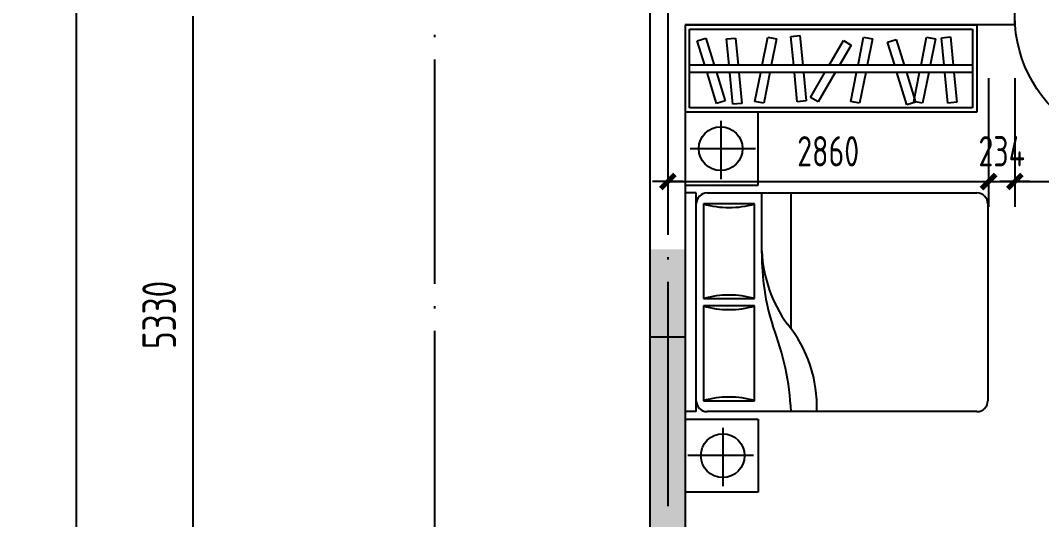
# Model space of a CAD drawing. Extents: x -726032 to 135930, y -151624 to 587044.
# Drawn here: x -388238 to -379135, y 463994 to 468445 of the extents above; entities that cross this region are included whole.
import ezdxf
from ezdxf.enums import TextEntityAlignment as Align

# ---------------------------------------------------------------- set-up
doc = ezdxf.new("R2010")
doc.units = 0
doc.header["$LTSCALE"] = 1000
doc.header["$MEASUREMENT"] = 0
doc.linetypes.add('DOTE', pattern=[2.42, 2, -0.2, 0.02, -0.2])
doc.layers.get('0').update_dxf_attribs({"linetype": 'CONTINUOUS'})
doc.layers.get('DEFPOINTS').update_dxf_attribs({"color": 1, "linetype": 'CONTINUOUS'})
for name, color, linetype in [('AXIS', 245, 'CONTINUOUS'), ('COLUMN', 170, 'CONTINUOUS'), ('DOTE', 8, 'DOTE'), ('PUB_DIM', 245, 'CONTINUOUS'), ('WALL', 255, 'CONTINUOUS'), ('WINDOW', 155, 'CONTINUOUS'), ('WINDOW_TEXT', 7, 'CONTINUOUS'), ('家具', 252, 'CONTINUOUS')]:
    doc.layers.add(name, color=color, linetype=linetype)
doc.styles.add('DIM_FONT', font='isocp.shx', dxfattribs={"width": 0.8})
doc.styles.add('SIMPLEX', font='SIMPLEX.SHX')
doc.dimstyles.new('AXIS', dxfattribs={"dimtxt": 300, "dimasz": 1, "dimexe": 250, "dimexo": 300, "dimgap": 150, "dimtad": 1, "dimdec": 0, "dimzin": 0, "dimdsep": 46, "dimtxsty": 'DIM_FONT', "dimcen": 0.09, "dimse1": 1, "dimse2": 1, "dimclrt": 142, "dimadec": 0, "dimazin": 0, "dimtfac": 1, "dimtdec": 0, "dimtix": 1, "dimtmove": 2, "dimatfit": 3, "dimfxl": 1, "dimtolj": 1, "dimtzin": 0, "dimarcsym": 0})
doc.dimstyles.new('DIMA', dxfattribs={"dimtxt": 300, "dimasz": 1, "dimexe": 250, "dimexo": 300, "dimgap": 150, "dimtad": 1, "dimdec": 0, "dimzin": 0, "dimdsep": 46, "dimtxsty": 'DIM_FONT', "dimcen": 0.09, "dimse1": 1, "dimclrt": 142, "dimadec": 0, "dimazin": 0, "dimtfac": 1, "dimtdec": 0, "dimtix": 1, "dimtmove": 2, "dimatfit": 3, "dimfxl": 1, "dimtolj": 1, "dimtzin": 0, "dimarcsym": 0})
doc.dimstyles.new('DIMN', dxfattribs={"dimtxt": 300, "dimasz": 1, "dimexe": 250, "dimexo": 300, "dimgap": 150, "dimtad": 1, "dimdec": 0, "dimzin": 0, "dimdsep": 46, "dimtxsty": 'DIM_FONT', "dimcen": 0.09, "dimclrt": 142, "dimadec": 0, "dimazin": 0, "dimtfac": 1, "dimtdec": 0, "dimtix": 1, "dimtmove": 2, "dimatfit": 3, "dimfxl": 1, "dimtolj": 1, "dimtzin": 0, "dimarcsym": 0})

# ---------------------------------------------------------------- blocks, each defined once
blk = doc.blocks.new('*D535')
at = {"layer": 'AXIS', "color": 0, "lineweight": -2, "transparency": 16777216}
for p, q in [((-385612.2, 485540), (-387991.2, 485540)), ((-387741.2, 485539), (-387741.2, 460944.8)), ((-385612.2, 460943.8), (-387991.2, 460943.8))]:
    blk.add_line(p, q, dxfattribs=at)
at = {"layer": 'AXIS', "color": 0, "transparency": 16777216}
for points in [[(-387741.4, 485539), (-387741, 485539), (-387741.2, 485540)], [(-387741.4, 460944.8), (-387741, 460944.8), (-387741.2, 460943.8)]]:
    blk.add_solid(points, dxfattribs=at)
at = {"layer": 'DEFPOINTS', "color": 0, "transparency": 16777216}
for p in [(-385312.2, 485540), (-387741.2, 460943.8), (-385312.2, 460943.8)]:
    blk.add_point(p, dxfattribs=at)
at = {"layer": 'AXIS', "color": 142, "transparency": 16777216, "insert": (-388041.2, 473241.9), "char_height": 300, "attachment_point": 5, "rotation": 90, "style": 'DIM_FONT'}
blk.add_mtext('\\A1;24596', dxfattribs=at)
blk = doc.blocks.new('*D3189')
at = {"layer": 'AXIS', "color": 0, "lineweight": -2, "transparency": 16777216}
blk.add_line((-386701.2, 468483), (-386701.2, 463155), dxfattribs=at)
at = {"layer": 'AXIS', "color": 0, "transparency": 16777216}
for points in [[(-386701.4, 468483), (-386701, 468483), (-386701.2, 468484)], [(-386701.4, 463155), (-386701, 463155), (-386701.2, 463154)]]:
    blk.add_solid(points, dxfattribs=at)
at = {"layer": 'DEFPOINTS', "color": 0, "transparency": 16777216}
for p in [(-385312.2, 468484), (-386701.2, 463154), (-385312.2, 463154)]:
    blk.add_point(p, dxfattribs=at)
at = {"layer": 'AXIS', "color": 142, "transparency": 16777216, "insert": (-387001.2, 465819), "char_height": 300, "attachment_point": 5, "rotation": 90, "style": 'DIM_FONT'}
blk.add_mtext('\\A1;5330', dxfattribs=at)
blk = doc.blocks.new('_DIMX')
blk.add_line((-150, 0), (150, 0))
at = {"const_width": 50}
blk.add_lwpolyline([(-70, -70), (70, 70)], dxfattribs=at)
blk = doc.blocks.new('*D1759')
at = {"layer": 'DEFPOINTS', "color": 0, "transparency": 16777216}
for p in [(-379606.9, 468201.1), (-379372.9, 468201.1), (-379372.9, 467008.2)]:
    blk.add_point(p, dxfattribs=at)
at = {"layer": 'PUB_DIM', "color": 0, "lineweight": -2, "transparency": 16777216}
for p, q in [((-379372.9, 467931.1), (-379372.9, 466783.2)), ((-379607.8, 467008.2), (-379608.7, 467008.2)), ((-379606.9, 467008.2), (-379372.9, 467008.2)), ((-379372, 467008.2), (-379371.1, 467008.2))]:
    blk.add_line(p, q, dxfattribs=at)
at = {"layer": 'PUB_DIM', "color": 0, "lineweight": -2, "transparency": 16777216, "xscale": 0.9, "yscale": 0.9, "zscale": 0.9}
blk.add_blockref('_DIMX', (-379606.9, 467008.2), dxfattribs=at)
at = {"layer": 'PUB_DIM', "color": 0, "lineweight": -2, "transparency": 16777216, "xscale": 0.9, "yscale": 0.9, "zscale": 0.9, "rotation": 180}
blk.add_blockref('_DIMX', (-379372.9, 467008.2), dxfattribs=at)
at = {"layer": 'PUB_DIM', "color": 142, "transparency": 16777216, "insert": (-379489.9, 467278.2), "char_height": 270, "attachment_point": 5, "style": 'DIM_FONT'}
blk.add_mtext('\\A1;234', dxfattribs=at)
blk = doc.blocks.new('*D1761')
at = {"layer": 'DEFPOINTS', "color": 0, "transparency": 16777216}
for p in [(-382466.9, 468201.1), (-379606.9, 468201.1), (-379606.9, 467008.2)]:
    blk.add_point(p, dxfattribs=at)
at = {"layer": 'PUB_DIM', "color": 0, "lineweight": -2, "transparency": 16777216}
for p, q in [((-379606.9, 467931.1), (-379606.9, 466783.2)), ((-382466, 467008.2), (-379607.8, 467008.2))]:
    blk.add_line(p, q, dxfattribs=at)
at = {"layer": 'PUB_DIM', "color": 0, "lineweight": -2, "transparency": 16777216, "xscale": 0.9, "yscale": 0.9, "zscale": 0.9, "rotation": 180}
blk.add_blockref('_DIMX', (-382466.9, 467008.2), dxfattribs=at)
at = {"layer": 'PUB_DIM', "color": 0, "lineweight": -2, "transparency": 16777216, "xscale": 0.9, "yscale": 0.9, "zscale": 0.9}
blk.add_blockref('_DIMX', (-379606.9, 467008.2), dxfattribs=at)
at = {"layer": 'PUB_DIM', "color": 142, "transparency": 16777216, "insert": (-381036.9, 467278.2), "char_height": 270, "attachment_point": 5, "style": 'DIM_FONT'}
blk.add_mtext('\\A1;2860', dxfattribs=at)
blk = doc.blocks.new('*D1764')
at = {"layer": 'DEFPOINTS', "color": 0, "transparency": 16777216}
for p in [(-379372.9, 468201.1), (-378202.9, 468201.1), (-378202.9, 467008.2)]:
    blk.add_point(p, dxfattribs=at)
at = {"layer": 'PUB_DIM', "color": 0, "lineweight": -2, "transparency": 16777216}
for p, q in [((-378202.9, 467931.1), (-378202.9, 466783.2)), ((-379372, 467008.2), (-378203.8, 467008.2))]:
    blk.add_line(p, q, dxfattribs=at)
at = {"layer": 'PUB_DIM', "color": 0, "lineweight": -2, "transparency": 16777216, "xscale": 0.9, "yscale": 0.9, "zscale": 0.9, "rotation": 180}
blk.add_blockref('_DIMX', (-379372.9, 467008.2), dxfattribs=at)
at = {"layer": 'PUB_DIM', "color": 0, "lineweight": -2, "transparency": 16777216, "xscale": 0.9, "yscale": 0.9, "zscale": 0.9}
blk.add_blockref('_DIMX', (-378202.9, 467008.2), dxfattribs=at)
at = {"layer": 'PUB_DIM', "color": 142, "transparency": 16777216, "insert": (-378787.9, 467278.2), "char_height": 270, "attachment_point": 5, "style": 'DIM_FONT'}
blk.add_mtext('\\A1;1170', dxfattribs=at)
blk = doc.blocks.new('_DBLK')
blk.add_line((-0.5, 0), (0, -0.866))
blk.add_arc((-0.5, 0), 1, 300, 0)
at = {"layer": 'WINDOW_TEXT', "style": 'SIMPLEX', "flags": 9}
blk.add_attdef('A', text='', height=1, dxfattribs=at).set_placement((0, 1.5), align=Align.MIDDLE)

msp = doc.modelspace()

# ---------------------------------------------------------------- linework, layer by layer
at = {"layer": 'COLUMN'}
msp.add_solid([(-382622.9, 466404), (-382622.9, 462998), (-382310.9, 466404), (-382310.9, 462998)], dxfattribs=at)
at = {"layer": 'DOTE'}
for p, q in [((-384546.9, 487455.9), (-384546.9, 459611.9)), ((-382466.9, 470954), (-382466.9, 459611.9))]:
    msp.add_line(p, q, dxfattribs=at)
at = {"layer": 'WALL'}
for p, q in [((-382622.9, 462998), (-382622.9, 469784)), ((-379372.9, 468406), (-379372.9, 468562)), ((-379372.9, 468406), (-382310.9, 468406)), ((-382310.3, 463310), (-382310.2, 468406)), ((-382622.9, 465624), (-382310.9, 465624))]:
    msp.add_line(p, q, dxfattribs=at)
at = {"layer": '家具'}
for p, q in [((-382310.9, 468406), (-382310.9, 466976)), ((-382310.9, 468406), (-379710.9, 468406)), ((-379710.9, 468406), (-379710.9, 467626)), ((-382271.9, 467665), (-382271.9, 468367)), ((-382271.9, 468367), (-379749.9, 468367)), ((-382204, 468263.4), (-382127.3, 468287)), ((-382127.3, 468287), (-382053.2, 468046)), ((-381942.2, 468279.3), (-381862.3, 468287)), ((-381862.3, 468287), (-381839, 468046)), ((-381625.7, 468046), (-381575.7, 468296.1)), ((-381575.7, 468296.1), (-381497, 468280.4)), ((-381368.8, 468302.3), (-381288.9, 468310)), ((-381344.1, 468046), (-381368.8, 468302.3)), ((-381288.9, 468310), (-381263.4, 468046)), ((-380771.1, 468046), (-380721.1, 468296.1)), ((-380721.1, 468296.1), (-380642.4, 468280.4)), ((-380209.2, 468046), (-380159.2, 468296.1)), ((-380159.2, 468296.1), (-380080.5, 468280.4)), ((-380027.3, 468290.8), (-379947.4, 468298.5)), ((-380003.6, 468046), (-380027.3, 468290.8)), ((-379947.4, 468298.5), (-379923, 468046)), ((-379749.9, 468367), (-379749.9, 467665)), ((-382137.1, 468046), (-382204, 468263.4)), ((-381919.6, 468046), (-381942.2, 468279.3)), ((-381497, 468280.4), (-381543.8, 468046)), ((-381028.5, 468046), (-380901.1, 468264.6)), ((-380831.7, 468224.2), (-380935.6, 468046)), ((-380901.1, 468264.6), (-380831.7, 468224.2)), ((-380642.4, 468280.4), (-380689.2, 468046)), ((-380507, 468251.9), (-380430.3, 468275.5)), ((-380443.7, 468046), (-380507, 468251.9)), ((-380430.3, 468275.5), (-380359.7, 468046)), ((-380080.5, 468280.4), (-380127.4, 468046)), ((-379749.9, 468046), (-382271.9, 468046)), ((-379749.9, 467981), (-382271.9, 467981)), ((-382032, 467704.1), (-382117.2, 467981)), ((-382033.2, 467981), (-381955.3, 467727.7)), ((-381885.8, 467696.9), (-381913.3, 467981)), ((-381832.7, 467981), (-381805.9, 467704.6)), ((-381690.4, 467722.3), (-381638.7, 467981)), ((-381556.8, 467981), (-381611.7, 467706.6)), ((-381312.5, 467719.8), (-381337.8, 467981)), ((-381257.1, 467981), (-381232.6, 467727.5)), ((-381195.8, 467759), (-381066.4, 467981)), ((-380973.5, 467981), (-381126.4, 467718.6)), ((-380835.8, 467722.3), (-380784.1, 467981)), ((-380702.2, 467981), (-380757.1, 467706.6)), ((-380335, 467692.6), (-380423.7, 467981)), ((-380339.7, 467981), (-380258.3, 467716.2)), ((-380273.9, 467722.3), (-380222.2, 467981)), ((-380140.4, 467981), (-380195.2, 467706.6)), ((-379971, 467708.3), (-379997.3, 467981)), ((-379916.7, 467981), (-379891.1, 467716.1)), ((-381126.4, 467718.6), (-381195.8, 467759)), ((-379749.9, 467665), (-382271.9, 467665)), ((-381955.3, 467727.7), (-382032, 467704.1)), ((-381805.9, 467704.6), (-381885.8, 467696.9)), ((-381611.7, 467706.6), (-381690.4, 467722.3)), ((-381232.6, 467727.5), (-381312.5, 467719.8)), ((-380757.1, 467706.6), (-380835.8, 467722.3)), ((-380258.3, 467716.2), (-380335, 467692.6)), ((-380195.2, 467706.6), (-380273.9, 467722.3)), ((-379891.1, 467716.1), (-379971, 467708.3)), ((-379710.9, 467626), (-382310.9, 467626)), ((-381660.9, 466976), (-381660.9, 467626)), ((-381995.1, 467548.7), (-381995.1, 467028.7)), ((-382268.1, 467301.7), (-381684.6, 467301.7)), ((-382310.9, 466976), (-381660.9, 466976)), ((-382310.9, 466906.5), (-382310.9, 464956.5)), ((-382213.4, 466906.5), (-382310.9, 466906.5)), ((-382213.4, 464956.5), (-382213.4, 466906.5)), ((-382115.9, 466906.5), (-379710.9, 466906.5)), ((-381628.4, 466370.3), (-381628.4, 466906.5)), ((-381368.4, 465704), (-381368.4, 466906.5)), ((-382148.4, 466809), (-382148.4, 465964)), ((-381693.4, 466809), (-382148.4, 466809)), ((-381693.4, 465964), (-381693.4, 466809)), ((-379613.4, 466809), (-379613.4, 465054)), ((-382148.4, 465964), (-381693.4, 465964)), ((-382148.4, 465899), (-382148.4, 465054)), ((-381693.4, 465899), (-382148.4, 465899)), ((-381693.4, 465054), (-381693.4, 465899)), ((-382148.4, 465054), (-381693.4, 465054)), ((-382213.4, 464956.5), (-382310.9, 464956.5)), ((-379710.9, 464956.5), (-382115.9, 464956.5)), ((-382310.9, 464888.3), (-382310.9, 464238.3)), ((-382310.9, 464888.3), (-381660.9, 464888.3)), ((-381660.9, 464888.3), (-381660.9, 464238.3)), ((-381976.6, 464811), (-381976.6, 464291)), ((-381703.6, 464564), (-382287.2, 464564)), ((-381660.9, 464238.3), (-382310.9, 464238.3))]:
    msp.add_line(p, q, dxfattribs=at)
for centre in [(-381995.1, 467301.7), (-381976.6, 464564)]:
    msp.add_circle(centre, 195, dxfattribs=at)
for centre, radius, start, end in [((-382115.9, 466809), 97.5, 90, 180), ((-379710.9, 466809), 97.5, 0, 90), ((-381920.9, 467589), 812.5, 253.7398, 286.2602), ((-380434.8, 466439.5), 1194.8, 182.53978, 216.04031), ((-379589, 466343.9), 2039.5, 179.25816, 197.80337), ((-381920.9, 465184), 812.5, 73.7398, 106.2602), ((-381920.9, 466679), 812.5, 253.7398, 286.2602), ((-383757.5, 464847.4), 2391.6, 2.61601, 21.40694), ((-382286.5, 465005.3), 1148.5, 357.56726, 39.54608), ((-382115.9, 465054), 97.5, 180, 270), ((-381920.9, 464274), 812.5, 73.7398, 106.2602), ((-379710.9, 465054), 97.5, 270, 0)]:
    msp.add_arc(centre, radius, start, end, dxfattribs=at)

# ---------------------------------------------------------------- block references
at = {"layer": 'WINDOW', "xscale": 1170, "yscale": -1170, "zscale": 1170, "rotation": 180}
msp.add_blockref('_DBLK', (-378787.9, 468484), dxfattribs=at)

# ---------------------------------------------------------------- dimensions: what is measured, and where the dimension line sits
at = {"layer": 'AXIS'}
dim = msp.add_aligned_dim(p1=(-385312.2, 485540), p2=(-385312.2, 460943.8), distance=-2429, dimstyle='DIMN', dxfattribs=at)
dim.commit()
dim.dimension.update_dxf_attribs({"geometry": '*D535', "text_midpoint": (-388041.2, 473241.9)})
dim = msp.add_linear_dim(base=(-386701.2, 463154), p1=(-385312.2, 468484), p2=(-385312.2, 463154), angle=90, dimstyle='AXIS', dxfattribs=at)
dim.commit()
dim.dimension.update_dxf_attribs({"geometry": '*D3189', "text_midpoint": (-387001.2, 465819)})
at = {"layer": 'PUB_DIM'}
for p1, p2, picture, middle in [((-382466.9, 468201.1), (-379606.9, 468201.1), '*D1761', (-381036.9, 467278.2)), ((-379606.9, 468201.1), (-379372.9, 468201.1), '*D1759', (-379489.9, 467278.2)), ((-379372.9, 468201.1), (-378202.9, 468201.1), '*D1764', (-378787.9, 467278.2))]:
    dim = msp.add_aligned_dim(p1=p1, p2=p2, distance=-1192.9, dimstyle='DIMA', override={"dimscale": 0.9, "dimblk1": '_DIMX', "dimblk2": '_DIMX', "dimsah": 1}, dxfattribs=at)
    dim.commit()
    dim.dimension.update_dxf_attribs({"geometry": picture, "text_midpoint": middle})

doc.saveas('drawing.dxf')
